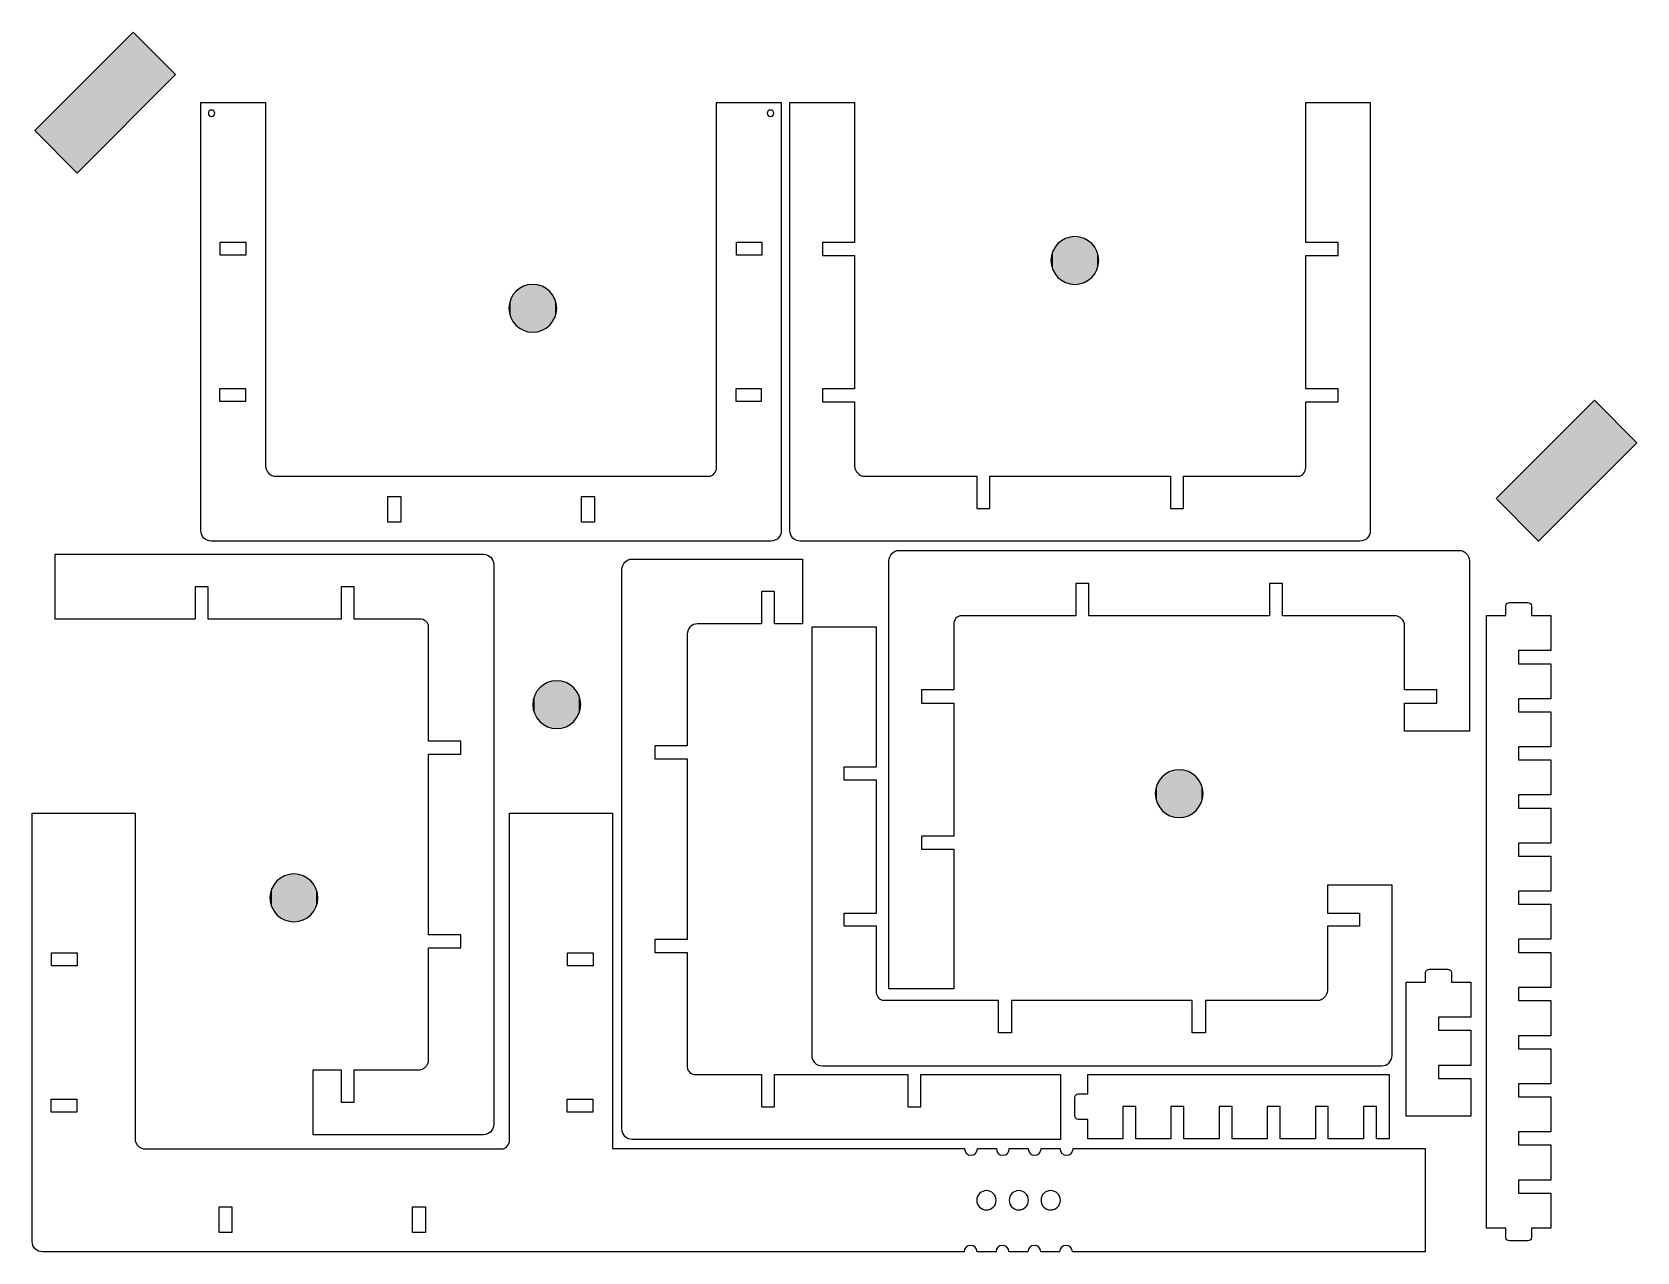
# Model space of a CAD drawing. Extents: x -485 to 759, y -591 to 354.
import ezdxf

# ---------------------------------------------------------------- set-up
doc = ezdxf.new("R2010")
doc.units = 0
doc.layers.add('LAYER_1', color=7, linetype='CONTINUOUS')

# ---------------------------------------------------------------- blocks, each defined once
blk = doc.blocks.new('*U1')
at = {"layer": 'LAYER_1', "color": 251}
for points in [[(-406.7, 288.5), (-450.1, 311), (-406.7, 354.3)], [(-450.1, 245.1), (-483, 278), (-450.1, 311)]]:
    blk.add_solid(points, dxfattribs=at)
at = {"layer": 'LAYER_1', "color": 251, "extrusion": (0, 0, -1)}
for points in [[(406.7, 288.5), (406.7, 354.3), (373.8, 321.4)], [(450.1, 245.1), (450.1, 311), (406.7, 288.5)]]:
    blk.add_solid(points, dxfattribs=at)
blk = doc.blocks.new('*U2')
at = {"layer": 'LAYER_1', "color": 251}
for points in [[(726.3, 3.1), (682.9, 25.6), (726.3, 69)], [(682.9, -40.3), (650, -7.3), (682.9, 25.6)]]:
    blk.add_solid(points, dxfattribs=at)
at = {"layer": 'LAYER_1', "color": 251, "extrusion": (0, 0, -1)}
for points in [[(-726.3, 3.1), (-726.3, 69), (-759.2, 36)], [(-682.9, -40.3), (-682.9, 25.6), (-726.3, 3.1)]]:
    blk.add_solid(points, dxfattribs=at)
blk = doc.blocks.new('*U3')
at = {"layer": 'LAYER_1', "color": 250}
for points in [[(-283.9, -335.3), (-285.8, -298.7), (-283.9, -298.4)], [(-282, -335.4), (-283.9, -298.4), (-282, -298.3)], [(-283.9, -335.3), (-283.9, -298.4), (-282, -335.4)], [(-299.1, -324.1), (-299.7, -311.4), (-299.1, -309.7)], [(-298.3, -325.7), (-299.1, -309.7), (-298.3, -308.1)], [(-299.1, -324.1), (-299.1, -309.7), (-298.3, -325.7)], [(-297.4, -327.3), (-298.3, -308.1), (-297.4, -306.5)], [(-298.3, -325.7), (-298.3, -308.1), (-297.4, -327.3)], [(-296.3, -328.7), (-297.4, -306.5), (-296.3, -305.1)], [(-297.4, -327.3), (-297.4, -306.5), (-296.3, -328.7)], [(-295.1, -330), (-296.3, -305.1), (-295.1, -303.8)], [(-296.3, -328.7), (-296.3, -305.1), (-295.1, -330)], [(-293.8, -331.2), (-295.1, -303.8), (-293.8, -302.6)], [(-295.1, -330), (-295.1, -303.8), (-293.8, -331.2)], [(-292.4, -332.3), (-293.8, -302.6), (-292.4, -301.5)], [(-293.8, -331.2), (-293.8, -302.6), (-292.4, -332.3)], [(-290.9, -333.2), (-292.4, -301.5), (-290.9, -300.6)], [(-292.4, -332.3), (-292.4, -301.5), (-290.9, -333.2)], [(-289.3, -334), (-290.9, -300.6), (-289.3, -299.8)], [(-290.9, -333.2), (-290.9, -300.6), (-289.3, -334)], [(-287.6, -334.6), (-289.3, -299.8), (-287.6, -299.2)], [(-289.3, -334), (-289.3, -299.8), (-287.6, -334.6)], [(-285.8, -335.1), (-287.6, -299.2), (-285.8, -298.7)], [(-287.6, -334.6), (-287.6, -299.2), (-285.8, -335.1)], [(-285.8, -335.1), (-285.8, -298.7), (-283.9, -335.3)], [(-300.5, -318.8), (-300.6, -316.9), (-300.5, -315)], [(-300.2, -320.6), (-300.5, -315), (-300.2, -313.2)], [(-300.5, -318.8), (-300.5, -315), (-300.2, -320.6)], [(-299.7, -322.4), (-300.2, -313.2), (-299.7, -311.4)], [(-300.2, -320.6), (-300.2, -313.2), (-299.7, -322.4)], [(-299.7, -322.4), (-299.7, -311.4), (-299.1, -324.1)]]:
    blk.add_solid(points, dxfattribs=at)
at = {"layer": 'LAYER_1', "color": 250, "extrusion": (0, 0, -1)}
for points in [[(282, -335.4), (282, -298.3), (280.1, -335.3)], [(280.1, -335.3), (282, -298.3), (280.1, -298.4)], [(280.1, -335.3), (280.1, -298.4), (278.3, -335.1)], [(278.3, -335.1), (280.1, -298.4), (278.3, -298.7)], [(278.3, -335.1), (278.3, -298.7), (276.5, -334.6)], [(276.5, -334.6), (278.3, -298.7), (276.5, -299.2)], [(276.5, -334.6), (276.5, -299.2), (274.8, -334)], [(274.8, -334), (276.5, -299.2), (274.8, -299.8)], [(274.8, -334), (274.8, -299.8), (273.2, -333.2)], [(273.2, -333.2), (274.8, -299.8), (273.2, -300.6)], [(273.2, -333.2), (273.2, -300.6), (271.7, -332.3)], [(271.7, -332.3), (273.2, -300.6), (271.7, -301.5)], [(271.7, -332.3), (271.7, -301.5), (270.2, -331.2)], [(270.2, -331.2), (271.7, -301.5), (270.2, -302.6)], [(270.2, -331.2), (270.2, -302.6), (268.9, -330)], [(268.9, -330), (270.2, -302.6), (268.9, -303.8)], [(268.9, -330), (268.9, -303.8), (267.7, -328.7)], [(267.7, -328.7), (268.9, -303.8), (267.7, -305.1)], [(267.7, -328.7), (267.7, -305.1), (266.7, -327.3)], [(266.7, -327.3), (267.7, -305.1), (266.7, -306.5)], [(266.7, -327.3), (266.7, -306.5), (265.7, -325.7)], [(265.7, -325.7), (266.7, -306.5), (265.7, -308.1)], [(265.7, -325.7), (265.7, -308.1), (265, -324.1)], [(265, -324.1), (265.7, -308.1), (265, -309.7)], [(265, -324.1), (265, -309.7), (264.3, -322.4)], [(264.3, -322.4), (265, -309.7), (264.3, -311.4)], [(264.3, -322.4), (264.3, -311.4), (263.9, -320.6)], [(263.9, -320.6), (264.3, -311.4), (263.9, -313.2)], [(263.9, -320.6), (263.9, -313.2), (263.6, -318.8)], [(263.6, -318.8), (263.9, -313.2), (263.6, -315)], [(263.6, -318.8), (263.6, -315), (263.5, -316.9)]]:
    blk.add_solid(points, dxfattribs=at)
blk = doc.blocks.new('*U4')
at = {"layer": 'LAYER_1', "color": 250}
for points in [[(391.2, -249.1), (390, -224.2), (391.2, -222.9)], [(392.5, -250.3), (391.2, -222.9), (392.5, -221.7)], [(391.2, -249.1), (391.2, -222.9), (392.5, -250.3)], [(393.9, -251.4), (392.5, -221.7), (393.9, -220.6)], [(392.5, -250.3), (392.5, -221.7), (393.9, -251.4)], [(395.5, -252.3), (393.9, -220.6), (395.5, -219.7)], [(393.9, -251.4), (393.9, -220.6), (395.5, -252.3)], [(397.1, -253.1), (395.5, -219.7), (397.1, -218.9)], [(395.5, -252.3), (395.5, -219.7), (397.1, -253.1)], [(398.8, -253.7), (397.1, -218.9), (398.8, -218.3)], [(397.1, -253.1), (397.1, -218.9), (398.8, -253.7)], [(400.6, -254.2), (398.8, -218.3), (400.6, -217.9)], [(398.8, -253.7), (398.8, -218.3), (400.6, -254.2)], [(402.4, -254.5), (400.6, -217.9), (402.4, -217.6)], [(400.6, -254.2), (400.6, -217.9), (402.4, -254.5)], [(404.3, -254.6), (402.4, -217.6), (404.3, -217.5)], [(402.4, -254.5), (402.4, -217.6), (404.3, -254.6)], [(385.9, -237.9), (385.8, -236), (385.9, -234.1)], [(386.1, -239.8), (385.9, -234.1), (386.1, -232.3)], [(385.9, -237.9), (385.9, -234.1), (386.1, -239.8)], [(386.6, -241.5), (386.1, -232.3), (386.6, -230.5)], [(386.1, -239.8), (386.1, -232.3), (386.6, -241.5)], [(387.2, -243.2), (386.6, -230.5), (387.2, -228.8)], [(386.6, -241.5), (386.6, -230.5), (387.2, -243.2)], [(388, -244.9), (387.2, -228.8), (388, -227.2)], [(387.2, -243.2), (387.2, -228.8), (388, -244.9)], [(388.9, -246.4), (388, -227.2), (388.9, -225.7)], [(388, -244.9), (388, -227.2), (388.9, -246.4)], [(390, -247.8), (388.9, -225.7), (390, -224.2)], [(388.9, -246.4), (388.9, -225.7), (390, -247.8)], [(390, -247.8), (390, -224.2), (391.2, -249.1)]]:
    blk.add_solid(points, dxfattribs=at)
at = {"layer": 'LAYER_1', "color": 250, "extrusion": (0, 0, -1)}
for points in [[(-404.3, -254.6), (-404.3, -217.5), (-406.2, -254.5)], [(-406.2, -254.5), (-404.3, -217.5), (-406.2, -217.6)], [(-406.2, -254.5), (-406.2, -217.6), (-408, -254.2)], [(-408, -254.2), (-406.2, -217.6), (-408, -217.9)], [(-408, -254.2), (-408, -217.9), (-409.8, -253.7)], [(-409.8, -253.7), (-408, -217.9), (-409.8, -218.3)], [(-409.8, -253.7), (-409.8, -218.3), (-411.5, -253.1)], [(-411.5, -253.1), (-409.8, -218.3), (-411.5, -218.9)], [(-411.5, -253.1), (-411.5, -218.9), (-413.1, -252.3)], [(-413.1, -252.3), (-411.5, -218.9), (-413.1, -219.7)], [(-413.1, -252.3), (-413.1, -219.7), (-414.7, -251.4)], [(-414.7, -251.4), (-413.1, -219.7), (-414.7, -220.6)], [(-414.7, -251.4), (-414.7, -220.6), (-416.1, -250.3)], [(-416.1, -250.3), (-414.7, -220.6), (-416.1, -221.7)], [(-416.1, -250.3), (-416.1, -221.7), (-417.4, -249.1)], [(-417.4, -249.1), (-416.1, -221.7), (-417.4, -222.9)], [(-417.4, -249.1), (-417.4, -222.9), (-418.6, -247.8)], [(-418.6, -247.8), (-417.4, -222.9), (-418.6, -224.2)], [(-418.6, -247.8), (-418.6, -224.2), (-419.7, -246.4)], [(-419.7, -246.4), (-418.6, -224.2), (-419.7, -225.7)], [(-419.7, -246.4), (-419.7, -225.7), (-420.6, -244.9)], [(-420.6, -244.9), (-419.7, -225.7), (-420.6, -227.2)], [(-420.6, -244.9), (-420.6, -227.2), (-421.4, -243.2)], [(-421.4, -243.2), (-420.6, -227.2), (-421.4, -228.8)], [(-421.4, -243.2), (-421.4, -228.8), (-422, -241.5)], [(-422, -241.5), (-421.4, -228.8), (-422, -230.5)], [(-422, -241.5), (-422, -230.5), (-422.5, -239.8)], [(-422.5, -239.8), (-422, -230.5), (-422.5, -232.3)], [(-422.5, -239.8), (-422.5, -232.3), (-422.7, -237.9)], [(-422.7, -237.9), (-422.5, -232.3), (-422.7, -234.1)], [(-422.7, -237.9), (-422.7, -234.1), (-422.8, -236)]]:
    blk.add_solid(points, dxfattribs=at)
blk = doc.blocks.new('*U5')
at = {"layer": 'LAYER_1', "color": 250}
for points in [[(308.1, 166.9), (307.1, 186.1), (308.1, 187.7)], [(309.1, 165.5), (308.1, 187.7), (309.1, 189.1)], [(308.1, 166.9), (308.1, 187.7), (309.1, 165.5)], [(310.3, 164.2), (309.1, 189.1), (310.3, 190.4)], [(309.1, 165.5), (309.1, 189.1), (310.3, 164.2)], [(311.7, 163), (310.3, 190.4), (311.7, 191.6)], [(310.3, 164.2), (310.3, 190.4), (311.7, 163)], [(313.1, 161.9), (311.7, 191.6), (313.1, 192.7)], [(311.7, 163), (311.7, 191.6), (313.1, 161.9)], [(314.6, 161), (313.1, 192.7), (314.6, 193.6)], [(313.1, 161.9), (313.1, 192.7), (314.6, 161)], [(316.2, 160.2), (314.6, 193.6), (316.2, 194.4)], [(314.6, 161), (314.6, 193.6), (316.2, 160.2)], [(317.9, 159.6), (316.2, 194.4), (317.9, 195)], [(316.2, 160.2), (316.2, 194.4), (317.9, 159.6)], [(319.7, 159.1), (317.9, 195), (319.7, 195.5)], [(317.9, 159.6), (317.9, 195), (319.7, 159.1)], [(321.6, 158.8), (319.7, 195.5), (321.6, 195.7)], [(319.7, 159.1), (319.7, 195.5), (321.6, 158.8)], [(323.5, 158.7), (321.6, 195.7), (323.5, 195.8)], [(321.6, 158.8), (321.6, 195.7), (323.5, 158.7)], [(305, 175.4), (304.9, 177.3), (305, 179.2)], [(305.3, 173.6), (305, 179.2), (305.3, 181)], [(305, 175.4), (305, 179.2), (305.3, 173.6)], [(305.7, 171.8), (305.3, 181), (305.7, 182.8)], [(305.3, 173.6), (305.3, 181), (305.7, 171.8)], [(306.4, 170.1), (305.7, 182.8), (306.4, 184.5)], [(305.7, 171.8), (305.7, 182.8), (306.4, 170.1)], [(307.1, 168.5), (306.4, 184.5), (307.1, 186.1)], [(306.4, 170.1), (306.4, 184.5), (307.1, 168.5)], [(307.1, 168.5), (307.1, 186.1), (308.1, 166.9)]]:
    blk.add_solid(points, dxfattribs=at)
at = {"layer": 'LAYER_1', "color": 250, "extrusion": (0, 0, -1)}
for points in [[(-323.5, 158.7), (-323.5, 195.8), (-325.3, 158.8)], [(-325.3, 158.8), (-323.5, 195.8), (-325.3, 195.7)], [(-325.3, 158.8), (-325.3, 195.7), (-327.2, 159.1)], [(-327.2, 159.1), (-325.3, 195.7), (-327.2, 195.5)], [(-327.2, 159.1), (-327.2, 195.5), (-329, 159.6)], [(-329, 159.6), (-327.2, 195.5), (-329, 195)], [(-329, 159.6), (-329, 195), (-330.7, 160.2)], [(-330.7, 160.2), (-329, 195), (-330.7, 194.4)], [(-330.7, 160.2), (-330.7, 194.4), (-332.3, 161)], [(-332.3, 161), (-330.7, 194.4), (-332.3, 193.6)], [(-332.3, 161), (-332.3, 193.6), (-333.8, 161.9)], [(-333.8, 161.9), (-332.3, 193.6), (-333.8, 192.7)], [(-333.8, 161.9), (-333.8, 192.7), (-335.2, 163)], [(-335.2, 163), (-333.8, 192.7), (-335.2, 191.6)], [(-335.2, 163), (-335.2, 191.6), (-336.6, 164.2)], [(-336.6, 164.2), (-335.2, 191.6), (-336.6, 190.4)], [(-336.6, 164.2), (-336.6, 190.4), (-337.8, 165.5)], [(-337.8, 165.5), (-336.6, 190.4), (-337.8, 189.1)], [(-337.8, 165.5), (-337.8, 189.1), (-338.8, 166.9)], [(-338.8, 166.9), (-337.8, 189.1), (-338.8, 187.7)], [(-338.8, 166.9), (-338.8, 187.7), (-339.8, 168.5)], [(-339.8, 168.5), (-338.8, 187.7), (-339.8, 186.1)], [(-339.8, 168.5), (-339.8, 186.1), (-340.5, 170.1)], [(-340.5, 170.1), (-339.8, 186.1), (-340.5, 184.5)], [(-340.5, 170.1), (-340.5, 184.5), (-341.2, 171.8)], [(-341.2, 171.8), (-340.5, 184.5), (-341.2, 182.8)], [(-341.2, 171.8), (-341.2, 182.8), (-341.6, 173.6)], [(-341.6, 173.6), (-341.2, 182.8), (-341.6, 181)], [(-341.6, 173.6), (-341.6, 181), (-341.9, 175.4)], [(-341.9, 175.4), (-341.6, 181), (-341.9, 179.2)], [(-341.9, 175.4), (-341.9, 179.2), (-342, 177.3)]]:
    blk.add_solid(points, dxfattribs=at)
blk = doc.blocks.new('*U6')
at = {"layer": 'LAYER_1', "color": 250}
for points in [[(-82, -185.2), (-83.8, -149.3), (-82, -148.9)], [(-80.2, -185.5), (-82, -148.9), (-80.2, -148.6)], [(-82, -185.2), (-82, -148.9), (-80.2, -185.5)], [(-78.3, -185.6), (-80.2, -148.6), (-78.3, -148.5)], [(-80.2, -185.5), (-80.2, -148.6), (-78.3, -185.6)], [(-96, -172.6), (-96.4, -163.3), (-96, -161.5)], [(-95.4, -174.3), (-96, -161.5), (-95.4, -159.8)], [(-96, -172.6), (-96, -161.5), (-95.4, -174.3)], [(-94.6, -175.9), (-95.4, -159.8), (-94.6, -158.2)], [(-95.4, -174.3), (-95.4, -159.8), (-94.6, -175.9)], [(-93.7, -177.4), (-94.6, -158.2), (-93.7, -156.7)], [(-94.6, -175.9), (-94.6, -158.2), (-93.7, -177.4)], [(-92.6, -178.8), (-93.7, -156.7), (-92.6, -155.2)], [(-93.7, -177.4), (-93.7, -156.7), (-92.6, -178.8)], [(-91.4, -180.2), (-92.6, -155.2), (-91.4, -153.9)], [(-92.6, -178.8), (-92.6, -155.2), (-91.4, -180.2)], [(-90.1, -181.3), (-91.4, -153.9), (-90.1, -152.7)], [(-91.4, -180.2), (-91.4, -153.9), (-90.1, -181.3)], [(-88.6, -182.4), (-90.1, -152.7), (-88.6, -151.7)], [(-90.1, -181.3), (-90.1, -152.7), (-88.6, -182.4)], [(-87.1, -183.3), (-88.6, -151.7), (-87.1, -150.7)], [(-88.6, -182.4), (-88.6, -151.7), (-87.1, -183.3)], [(-85.5, -184.1), (-87.1, -150.7), (-85.5, -150)], [(-87.1, -183.3), (-87.1, -150.7), (-85.5, -184.1)], [(-83.8, -184.7), (-85.5, -150), (-83.8, -149.3)], [(-85.5, -184.1), (-85.5, -150), (-83.8, -184.7)], [(-83.8, -184.7), (-83.8, -149.3), (-82, -185.2)], [(-96.7, -168.9), (-96.8, -167), (-96.7, -165.1)], [(-96.4, -170.8), (-96.7, -165.1), (-96.4, -163.3)], [(-96.7, -168.9), (-96.7, -165.1), (-96.4, -170.8)], [(-96.4, -170.8), (-96.4, -163.3), (-96, -172.6)]]:
    blk.add_solid(points, dxfattribs=at)
at = {"layer": 'LAYER_1', "color": 250, "extrusion": (0, 0, -1)}
for points in [[(78.3, -185.6), (78.3, -148.5), (76.4, -185.5)], [(76.4, -185.5), (78.3, -148.5), (76.4, -148.6)], [(76.4, -185.5), (76.4, -148.6), (74.5, -185.2)], [(74.5, -185.2), (76.4, -148.6), (74.5, -148.9)], [(74.5, -185.2), (74.5, -148.9), (72.8, -184.7)], [(72.8, -184.7), (74.5, -148.9), (72.8, -149.3)], [(72.8, -184.7), (72.8, -149.3), (71.1, -184.1)], [(71.1, -184.1), (72.8, -149.3), (71.1, -150)], [(71.1, -184.1), (71.1, -150), (69.4, -183.3)], [(69.4, -183.3), (71.1, -150), (69.4, -150.7)], [(69.4, -183.3), (69.4, -150.7), (67.9, -182.4)], [(67.9, -182.4), (69.4, -150.7), (67.9, -151.7)], [(67.9, -182.4), (67.9, -151.7), (66.5, -181.3)], [(66.5, -181.3), (67.9, -151.7), (66.5, -152.7)], [(66.5, -181.3), (66.5, -152.7), (65.2, -180.2)], [(65.2, -180.2), (66.5, -152.7), (65.2, -153.9)], [(65.2, -180.2), (65.2, -153.9), (64, -178.8)], [(64, -178.8), (65.2, -153.9), (64, -155.2)], [(64, -178.8), (64, -155.2), (62.9, -177.4)], [(62.9, -177.4), (64, -155.2), (62.9, -156.7)], [(62.9, -177.4), (62.9, -156.7), (62, -175.9)], [(62, -175.9), (62.9, -156.7), (62, -158.2)], [(62, -175.9), (62, -158.2), (61.2, -174.3)], [(61.2, -174.3), (62, -158.2), (61.2, -159.8)], [(61.2, -174.3), (61.2, -159.8), (60.6, -172.6)], [(60.6, -172.6), (61.2, -159.8), (60.6, -161.5)], [(60.6, -172.6), (60.6, -161.5), (60.1, -170.8)], [(60.1, -170.8), (60.6, -161.5), (60.1, -163.3)], [(60.1, -170.8), (60.1, -163.3), (59.8, -168.9)], [(59.8, -168.9), (60.1, -163.3), (59.8, -165.1)], [(59.8, -168.9), (59.8, -165.1), (59.7, -167)]]:
    blk.add_solid(points, dxfattribs=at)
blk = doc.blocks.new('*U7')
at = {"layer": 'LAYER_1', "color": 250}
for points in [[(-112.2, 129.8), (-113.1, 149), (-112.2, 150.6)], [(-111.1, 128.4), (-112.2, 150.6), (-111.1, 152)], [(-112.2, 129.8), (-112.2, 150.6), (-111.1, 128.4)], [(-109.9, 127.1), (-111.1, 152), (-109.9, 153.3)], [(-111.1, 128.4), (-111.1, 152), (-109.9, 127.1)], [(-108.6, 125.9), (-109.9, 153.3), (-108.6, 154.5)], [(-109.9, 127.1), (-109.9, 153.3), (-108.6, 125.9)], [(-107.2, 124.8), (-108.6, 154.5), (-107.2, 155.6)], [(-108.6, 125.9), (-108.6, 154.5), (-107.2, 124.8)], [(-105.7, 123.9), (-107.2, 155.6), (-105.7, 156.5)], [(-107.2, 124.8), (-107.2, 155.6), (-105.7, 123.9)], [(-104, 123.1), (-105.7, 156.5), (-104, 157.3)], [(-105.7, 123.9), (-105.7, 156.5), (-104, 123.1)], [(-102.3, 122.5), (-104, 157.3), (-102.3, 157.9)], [(-104, 123.1), (-104, 157.3), (-102.3, 122.5)], [(-100.6, 122), (-102.3, 157.9), (-100.6, 158.4)], [(-102.3, 122.5), (-102.3, 157.9), (-100.6, 122)], [(-98.7, 121.8), (-100.6, 158.4), (-98.7, 158.7)], [(-100.6, 122), (-100.6, 158.4), (-98.7, 121.8)], [(-98.7, 121.8), (-98.7, 158.7), (-96.8, 121.7)], [(-96.8, 121.7), (-98.7, 158.7), (-96.8, 158.7)], [(-115.3, 138.3), (-115.4, 140.2), (-115.3, 142.1)], [(-115, 136.5), (-115.3, 142.1), (-115, 143.9)], [(-115.3, 138.3), (-115.3, 142.1), (-115, 136.5)], [(-114.5, 134.7), (-115, 143.9), (-114.5, 145.7)], [(-115, 136.5), (-115, 143.9), (-114.5, 134.7)], [(-113.9, 133), (-114.5, 145.7), (-113.9, 147.4)], [(-114.5, 134.7), (-114.5, 145.7), (-113.9, 133)], [(-113.1, 131.4), (-113.9, 147.4), (-113.1, 149)], [(-113.9, 133), (-113.9, 147.4), (-113.1, 131.4)], [(-113.1, 131.4), (-113.1, 149), (-112.2, 129.8)]]:
    blk.add_solid(points, dxfattribs=at)
at = {"layer": 'LAYER_1', "color": 250, "extrusion": (0, 0, -1)}
for points in [[(96.8, 121.7), (96.8, 158.7), (94.9, 121.8)], [(94.9, 121.8), (96.8, 158.7), (94.9, 158.7)], [(94.9, 121.8), (94.9, 158.7), (93.1, 122)], [(93.1, 122), (94.9, 158.7), (93.1, 158.4)], [(93.1, 122), (93.1, 158.4), (91.3, 122.5)], [(91.3, 122.5), (93.1, 158.4), (91.3, 157.9)], [(91.3, 122.5), (91.3, 157.9), (89.6, 123.1)], [(89.6, 123.1), (91.3, 157.9), (89.6, 157.3)], [(89.6, 123.1), (89.6, 157.3), (88, 123.9)], [(88, 123.9), (89.6, 157.3), (88, 156.5)], [(88, 123.9), (88, 156.5), (86.5, 124.8)], [(86.5, 124.8), (88, 156.5), (86.5, 155.6)], [(86.5, 124.8), (86.5, 155.6), (85, 125.9)], [(85, 125.9), (86.5, 155.6), (85, 154.5)], [(85, 125.9), (85, 154.5), (83.7, 127.1)], [(83.7, 127.1), (85, 154.5), (83.7, 153.3)], [(83.7, 127.1), (83.7, 153.3), (82.5, 128.4)], [(82.5, 128.4), (83.7, 153.3), (82.5, 152)], [(82.5, 128.4), (82.5, 152), (81.4, 129.8)], [(81.4, 129.8), (82.5, 152), (81.4, 150.6)], [(81.4, 129.8), (81.4, 150.6), (80.5, 131.4)], [(80.5, 131.4), (81.4, 150.6), (80.5, 149)], [(80.5, 131.4), (80.5, 149), (79.7, 133)], [(79.7, 133), (80.5, 149), (79.7, 147.4)], [(79.7, 133), (79.7, 147.4), (79.1, 134.7)], [(79.1, 134.7), (79.7, 147.4), (79.1, 145.7)], [(79.1, 134.7), (79.1, 145.7), (78.7, 136.5)], [(78.7, 136.5), (79.1, 145.7), (78.7, 143.9)], [(78.7, 136.5), (78.7, 143.9), (78.4, 138.3)], [(78.4, 138.3), (78.7, 143.9), (78.4, 142.1)], [(78.4, 138.3), (78.4, 142.1), (78.3, 140.2)]]:
    blk.add_solid(points, dxfattribs=at)

msp = doc.modelspace()

# ---------------------------------------------------------------- linework, layer by layer
at = {"layer": 'LAYER_1'}
for points in [[(-373.8, 321.4), (-450.1, 245.1), (-483, 278), (-406.7, 354.3), (-373.8, 321.4)], [(759.2, 36), (682.9, -40.3), (650, -7.3), (726.3, 69), (759.2, 36)]]:
    msp.add_lwpolyline(points, dxfattribs=at)
at = {"layer": 'LAYER_1', "color": 250}
for points in [[(-319.3, 181.4), (-339.2, 181.4), (-339.2, 191.4), (-319.3, 191.4), (-319.3, 181.4)], [(80.7, 181.4), (61.1, 181.4), (61.1, 191.4), (80.7, 191.4), (80.7, 181.4)], [(-319.5, 68), (-339.4, 68), (-339.4, 78), (-319.5, 78), (-319.5, 68)], [(80.3, 68), (60.8, 68), (60.8, 78), (80.3, 78), (80.3, 68)], [(-199.2, -25.5), (-209.2, -25.5), (-209.2, -5.6), (-199.2, -5.6), (-199.2, -25.5)], [(-49.1, -25.5), (-59.1, -25.5), (-59.1, -5.6), (-49.1, -5.6), (-49.1, -25.5)], [(-450.2, -369.6), (-470.1, -369.6), (-470.1, -359.6), (-450.2, -359.6), (-450.2, -369.6)], [(-50.1, -369.6), (-70, -369.6), (-70, -359.6), (-50.1, -359.6), (-50.1, -369.6)], [(-450.4, -483), (-470.2, -483), (-470.2, -473), (-450.4, -473), (-450.4, -483)], [(-50.3, -483), (-70.1, -483), (-70.1, -473), (-50.3, -473), (-50.3, -483)], [(-330.1, -576.3), (-340.1, -576.3), (-340.1, -556.4), (-330.1, -556.4), (-330.1, -576.3)], [(-180, -576.3), (-190, -576.3), (-190, -556.4), (-180, -556.4), (-180, -576.3)]]:
    msp.add_lwpolyline(points, dxfattribs=at)
for points, knots in [([(45.6, 299.7), (45.6, 299.7), (45.6, 20.7), (45.6, 16.9), (45.6, 13.1), (42.9, 10), (39.7, 10), (36.5, 10), (-296, 10), (-296, 10), (-300.4, 10), (-304, 13.6), (-304, 18), (-304, 18), (-304, 299.7), (-304, 299.7), (-304, 299.7), (-354.2, 299.7), (-354.2, 299.7), (-354.2, 299.7), (-354.2, -32.3), (-354.2, -32.3), (-354.2, -36.7), (-350.6, -40.3), (-346.2, -40.3), (-346.2, -40.3), (87.8, -40.3), (87.8, -40.3), (92.2, -40.3), (95.8, -36.7), (95.8, -32.3), (95.8, -32.3), (95.8, 299.7), (95.8, 299.7), (95.8, 299.7), (45.6, 299.7), (45.6, 299.7)], [0, 0, 0, 0, 1, 1, 1, 2, 2, 2, 3, 3, 3, 4, 4, 4, 5, 5, 5, 6, 6, 6, 7, 7, 7, 8, 8, 8, 9, 9, 9, 10, 10, 10, 11, 11, 11, 12, 12, 12, 12]), ([(502.5, 299.7), (502.5, 299.7), (502.5, 249.5), (502.5, 191.3), (502.5, 191.3), (527.5, 191.3), (527.5, 191.3), (527.5, 191.3), (527.5, 181.2), (527.5, 181.2), (527.5, 181.2), (502.5, 181.2), (502.5, 181.2), (502.5, 145.7), (502.5, 108.2), (502.5, 77.9), (502.5, 77.9), (527.5, 77.9), (527.5, 77.9), (527.5, 77.9), (527.5, 67.8), (527.5, 67.8), (527.5, 67.8), (502.5, 67.8), (502.5, 67.8), (502.5, 38.4), (502.5, 17.9), (502.5, 16.9), (502.5, 13.1), (499.9, 10), (496.7, 10), (495.6, 10), (457.7, 10), (407.6, 10), (407.6, 10), (407.6, -15), (407.6, -15), (407.6, -15), (397.5, -15), (397.5, -15), (397.5, -15), (397.5, 10), (397.5, 10), (353.3, 10), (301.4, 10), (257.5, 10), (257.5, 10), (257.5, -15), (257.5, -15), (257.5, -15), (247.4, -15), (247.4, -15), (247.4, -15), (247.4, 10), (247.4, 10), (197.8, 10), (160.7, 10), (160.7, 10), (156.3, 10), (152.7, 13.6), (152.7, 18), (152.7, 18), (152.7, 67.8), (152.7, 67.8), (152.7, 67.8), (127.7, 67.8), (127.7, 67.8), (127.7, 67.8), (127.7, 77.9), (127.7, 77.9), (127.7, 77.9), (152.7, 77.9), (152.7, 77.9), (152.7, 77.9), (152.7, 181.2), (152.7, 181.2), (152.7, 181.2), (127.7, 181.2), (127.7, 181.2), (127.7, 181.2), (127.7, 191.3), (127.7, 191.3), (127.7, 191.3), (152.7, 191.3), (152.7, 191.3), (152.7, 191.3), (152.7, 299.7), (152.7, 299.7), (152.7, 299.7), (102.5, 299.7), (102.5, 299.7), (102.5, 299.7), (102.5, -32.3), (102.5, -32.3), (102.5, -36.7), (106.1, -40.3), (110.5, -40.3), (110.5, -40.3), (544.5, -40.3), (544.5, -40.3), (548.9, -40.3), (552.5, -36.7), (552.5, -32.3), (552.5, -32.3), (552.5, 299.7), (552.5, 299.7), (552.5, 299.7), (502.5, 299.7), (502.5, 299.7)], [0, 0, 0, 0, 1, 1, 1, 2, 2, 2, 3, 3, 3, 4, 4, 4, 5, 5, 5, 6, 6, 6, 7, 7, 7, 8, 8, 8, 9, 9, 9, 10, 10, 10, 11, 11, 11, 12, 12, 12, 13, 13, 13, 14, 14, 14, 15, 15, 15, 16, 16, 16, 17, 17, 17, 18, 18, 18, 19, 19, 19, 20, 20, 20, 21, 21, 21, 22, 22, 22, 23, 23, 23, 24, 24, 24, 25, 25, 25, 26, 26, 26, 27, 27, 27, 28, 28, 28, 29, 29, 29, 30, 30, 30, 31, 31, 31, 32, 32, 32, 33, 33, 33, 34, 34, 34, 35, 35, 35, 36, 36, 36, 36]), ([(-345.9, 288.9), (-347.3, 288.9), (-348.4, 290.1), (-348.4, 291.4), (-348.4, 292.8), (-347.3, 293.9), (-345.9, 293.9), (-344.5, 293.9), (-343.4, 292.8), (-343.4, 291.4), (-343.4, 290.1), (-344.5, 288.9), (-345.9, 288.9)], [0, 0, 0, 0, 1, 1, 1, 2, 2, 2, 3, 3, 3, 4, 4, 4, 4]), ([(87.5, 288.9), (86.1, 288.9), (85, 290.1), (85, 291.4), (85, 292.8), (86.1, 293.9), (87.5, 293.9), (88.9, 293.9), (90, 292.8), (90, 291.4), (90, 290.1), (88.9, 288.9), (87.5, 288.9)], [0, 0, 0, 0, 1, 1, 1, 2, 2, 2, 3, 3, 3, 4, 4, 4, 4]), ([(229.5, -387.5), (229.5, -387.5), (229.5, -337.3), (229.5, -279.2), (229.5, -279.2), (204.5, -279.2), (204.5, -279.2), (204.5, -279.2), (204.5, -269.1), (204.5, -269.1), (204.5, -269.1), (229.5, -269.1), (229.5, -269.1), (229.5, -233.5), (229.5, -196), (229.5, -165.8), (229.5, -165.8), (204.5, -165.8), (204.5, -165.8), (204.5, -165.8), (204.5, -155.7), (204.5, -155.7), (204.5, -155.7), (229.5, -155.7), (229.5, -155.7), (229.5, -126.4), (229.5, -106), (229.5, -105), (229.5, -101.2), (232.2, -98.1), (235.4, -98.1), (236.5, -98.1), (274.3, -98.1), (324.2, -98.1), (324.2, -98.1), (324.2, -73.1), (324.2, -73.1), (324.2, -73.1), (334.3, -73.1), (334.3, -73.1), (334.3, -73.1), (334.3, -98.1), (334.3, -98.1), (378.5, -98.1), (430.4, -98.1), (474.3, -98.1), (474.3, -98.1), (474.3, -73.1), (474.3, -73.1), (474.3, -73.1), (484.4, -73.1), (484.4, -73.1), (484.4, -73.1), (484.4, -98.1), (484.4, -98.1), (534, -98.1), (571.1, -98.1), (571.1, -98.1), (575.5, -98.1), (579.1, -101.7), (579.1, -106.1), (579.1, -106.1), (579.1, -155.7), (579.1, -155.7), (579.1, -155.7), (604.1, -155.7), (604.1, -155.7), (604.1, -155.7), (604.1, -165.8), (604.1, -165.8), (604.1, -165.8), (579.1, -165.8), (579.1, -165.8), (579.1, -165.8), (579.1, -187.5), (579.1, -187.5), (579.1, -187.5), (629.3, -187.5), (629.3, -187.5), (629.3, -187.5), (629.3, -55.5), (629.3, -55.5), (629.3, -51.1), (625.7, -47.5), (621.3, -47.5), (621.3, -47.5), (187.3, -47.5), (187.3, -47.5), (182.9, -47.5), (179.3, -51.1), (179.3, -55.5), (179.3, -55.5), (179.3, -387.5), (179.3, -387.5), (179.3, -387.5), (229.5, -387.5), (229.5, -387.5)], [0, 0, 0, 0, 1, 1, 1, 2, 2, 2, 3, 3, 3, 4, 4, 4, 5, 5, 5, 6, 6, 6, 7, 7, 7, 8, 8, 8, 9, 9, 9, 10, 10, 10, 11, 11, 11, 12, 12, 12, 13, 13, 13, 14, 14, 14, 15, 15, 15, 16, 16, 16, 17, 17, 17, 18, 18, 18, 19, 19, 19, 20, 20, 20, 21, 21, 21, 22, 22, 22, 23, 23, 23, 24, 24, 24, 25, 25, 25, 26, 26, 26, 27, 27, 27, 28, 28, 28, 29, 29, 29, 30, 30, 30, 31, 31, 31, 32, 32, 32, 32]), ([(-467.1, -100.7), (-467.1, -100.7), (-416.8, -100.7), (-358.7, -100.7), (-358.7, -100.7), (-358.7, -75.7), (-358.7, -75.7), (-358.7, -75.7), (-348.6, -75.7), (-348.6, -75.7), (-348.6, -75.7), (-348.6, -100.7), (-348.6, -100.7), (-313.1, -100.7), (-275.5, -100.7), (-245.4, -100.7), (-245.4, -100.7), (-245.4, -75.7), (-245.4, -75.7), (-245.4, -75.7), (-235.3, -75.7), (-235.3, -75.7), (-235.3, -75.7), (-235.3, -100.7), (-235.3, -100.7), (-205.9, -100.7), (-185.6, -100.7), (-184.6, -100.7), (-180.8, -100.7), (-177.6, -103.4), (-177.6, -106.6), (-177.6, -107.7), (-177.6, -145.5), (-177.6, -195.4), (-177.6, -195.4), (-152.6, -195.4), (-152.6, -195.4), (-152.6, -195.4), (-152.6, -205.5), (-152.6, -205.5), (-152.6, -205.5), (-177.6, -205.5), (-177.6, -205.5), (-177.6, -249.7), (-177.6, -301.6), (-177.6, -345.6), (-177.6, -345.6), (-152.6, -345.6), (-152.6, -345.6), (-152.6, -345.6), (-152.6, -355.6), (-152.6, -355.6), (-152.6, -355.6), (-177.6, -355.6), (-177.6, -355.6), (-177.6, -405.2), (-177.6, -442.3), (-177.6, -442.3), (-177.6, -446.7), (-181.2, -450.3), (-185.6, -450.3), (-185.6, -450.3), (-235.3, -450.3), (-235.3, -450.3), (-235.3, -450.3), (-235.3, -475.3), (-235.3, -475.3), (-235.3, -475.3), (-245.4, -475.3), (-245.4, -475.3), (-245.4, -475.3), (-245.4, -450.3), (-245.4, -450.3), (-245.4, -450.3), (-267, -450.3), (-267, -450.3), (-267, -450.3), (-267, -500.5), (-267, -500.5), (-267, -500.5), (-135.1, -500.5), (-135.1, -500.5), (-130.7, -500.5), (-127.1, -496.9), (-127.1, -492.5), (-127.1, -492.5), (-127.1, -58.5), (-127.1, -58.5), (-127.1, -54.1), (-130.7, -50.5), (-135.1, -50.5), (-135.1, -50.5), (-467.1, -50.5), (-467.1, -50.5), (-467.1, -50.5), (-467.1, -100.7), (-467.1, -100.7)], [0, 0, 0, 0, 1, 1, 1, 2, 2, 2, 3, 3, 3, 4, 4, 4, 5, 5, 5, 6, 6, 6, 7, 7, 7, 8, 8, 8, 9, 9, 9, 10, 10, 10, 11, 11, 11, 12, 12, 12, 13, 13, 13, 14, 14, 14, 15, 15, 15, 16, 16, 16, 17, 17, 17, 18, 18, 18, 19, 19, 19, 20, 20, 20, 21, 21, 21, 22, 22, 22, 23, 23, 23, 24, 24, 24, 25, 25, 25, 26, 26, 26, 27, 27, 27, 28, 28, 28, 29, 29, 29, 30, 30, 30, 31, 31, 31, 32, 32, 32, 32]), ([(312.3, -453.9), (312.3, -453.9), (262.1, -453.9), (204, -453.9), (204, -453.9), (204, -478.9), (204, -478.9), (204, -478.9), (193.9, -478.9), (193.9, -478.9), (193.9, -478.9), (193.9, -453.9), (193.9, -453.9), (158.4, -453.9), (120.8, -453.9), (90.6, -453.9), (90.6, -453.9), (90.6, -478.9), (90.6, -478.9), (90.6, -478.9), (80.5, -478.9), (80.5, -478.9), (80.5, -478.9), (80.5, -453.9), (80.5, -453.9), (51.2, -453.9), (30.9, -453.9), (29.9, -453.9), (26, -453.9), (22.9, -451.3), (22.9, -448.1), (22.9, -447), (22.9, -409.2), (22.9, -359.3), (22.9, -359.3), (-2.1, -359.3), (-2.1, -359.3), (-2.1, -359.3), (-2.1, -349.2), (-2.1, -349.2), (-2.1, -349.2), (22.9, -349.2), (22.9, -349.2), (22.9, -305), (22.9, -253.1), (22.9, -209.1), (22.9, -209.1), (-2.1, -209.1), (-2.1, -209.1), (-2.1, -209.1), (-2.1, -199), (-2.1, -199), (-2.1, -199), (22.9, -199), (22.9, -199), (22.9, -149.5), (22.9, -112.4), (22.9, -112.4), (22.9, -108), (26.5, -104.4), (30.9, -104.4), (30.9, -104.4), (80.5, -104.4), (80.5, -104.4), (80.5, -104.4), (80.5, -79.4), (80.5, -79.4), (80.5, -79.4), (90.6, -79.4), (90.6, -79.4), (90.6, -79.4), (90.6, -104.4), (90.6, -104.4), (90.6, -104.4), (112.3, -104.4), (112.3, -104.4), (112.3, -104.4), (112.3, -54.2), (112.3, -54.2), (112.3, -54.2), (-19.7, -54.2), (-19.7, -54.2), (-24.1, -54.2), (-27.7, -57.8), (-27.7, -62.2), (-27.7, -62.2), (-27.7, -496.2), (-27.7, -496.2), (-27.7, -500.6), (-24.1, -504.2), (-19.7, -504.2), (-19.7, -504.2), (312.3, -504.2), (312.3, -504.2), (312.3, -504.2), (312.3, -453.9), (312.3, -453.9)], [0, 0, 0, 0, 1, 1, 1, 2, 2, 2, 3, 3, 3, 4, 4, 4, 5, 5, 5, 6, 6, 6, 7, 7, 7, 8, 8, 8, 9, 9, 9, 10, 10, 10, 11, 11, 11, 12, 12, 12, 13, 13, 13, 14, 14, 14, 15, 15, 15, 16, 16, 16, 17, 17, 17, 18, 18, 18, 19, 19, 19, 20, 20, 20, 21, 21, 21, 22, 22, 22, 23, 23, 23, 24, 24, 24, 25, 25, 25, 26, 26, 26, 27, 27, 27, 28, 28, 28, 29, 29, 29, 30, 30, 30, 31, 31, 31, 32, 32, 32, 32]), ([(677.5, -97.9), (677.5, -97.9), (677.5, -90.5), (677.5, -90.5), (677.5, -89.1), (676.1, -88), (674.5, -88), (674.5, -88), (660.6, -88), (660.6, -88), (658.9, -88), (657.5, -89.1), (657.5, -90.5), (657.5, -90.5), (657.5, -97.9), (657.5, -97.9), (657.5, -97.9), (642.5, -97.9), (642.5, -97.9), (642.5, -97.9), (642.5, -572.9), (642.5, -572.9), (642.5, -572.9), (657.5, -572.9), (657.5, -572.9), (657.5, -572.9), (657.5, -580.3), (657.5, -580.3), (657.5, -581.7), (658.9, -582.8), (660.6, -582.8), (660.6, -582.8), (674.5, -582.8), (674.5, -582.8), (676.1, -582.8), (677.5, -581.7), (677.5, -580.3), (677.5, -580.3), (677.5, -572.9), (677.5, -572.9), (677.5, -572.9), (692.5, -572.9), (692.5, -572.9), (692.5, -572.9), (692.5, -545.7), (692.5, -545.7), (692.5, -545.7), (667.5, -545.7), (667.5, -545.7), (667.5, -545.7), (667.5, -535.6), (667.5, -535.6), (667.5, -535.6), (692.5, -535.6), (692.5, -535.6), (692.5, -535.6), (692.5, -508.4), (692.5, -508.4), (692.5, -508.4), (667.5, -508.4), (667.5, -508.4), (667.5, -508.4), (667.5, -498.3), (667.5, -498.3), (667.5, -498.3), (692.5, -498.3), (692.5, -498.3), (692.5, -498.3), (692.5, -471.1), (692.5, -471.1), (692.5, -471.1), (667.5, -471.1), (667.5, -471.1), (667.5, -471.1), (667.5, -461), (667.5, -461), (667.5, -461), (692.5, -461), (692.5, -461), (692.5, -461), (692.5, -433.8), (692.5, -433.8), (692.5, -433.8), (667.5, -433.8), (667.5, -433.8), (667.5, -433.8), (667.5, -423.7), (667.5, -423.7), (667.5, -423.7), (692.5, -423.7), (692.5, -423.7), (692.5, -423.7), (692.5, -396.4), (692.5, -396.4), (692.5, -396.4), (667.5, -396.4), (667.5, -396.4), (667.5, -396.4), (667.5, -386.3), (667.5, -386.3), (667.5, -386.3), (692.5, -386.3), (692.5, -386.3), (692.5, -386.3), (692.5, -359.1), (692.5, -359.1), (692.5, -359.1), (667.5, -359.1), (667.5, -359.1), (667.5, -359.1), (667.5, -349), (667.5, -349), (667.5, -349), (692.5, -349), (692.5, -349), (692.5, -349), (692.5, -321.8), (692.5, -321.8), (692.5, -321.8), (667.5, -321.8), (667.5, -321.8), (667.5, -321.8), (667.5, -311.7), (667.5, -311.7), (667.5, -311.7), (692.5, -311.7), (692.5, -311.7), (692.5, -311.7), (692.5, -284.5), (692.5, -284.5), (692.5, -284.5), (667.5, -284.5), (667.5, -284.5), (667.5, -284.5), (667.5, -274.4), (667.5, -274.4), (667.5, -274.4), (692.5, -274.4), (692.5, -274.4), (692.5, -274.4), (692.5, -247.2), (692.5, -247.2), (692.5, -247.2), (667.5, -247.2), (667.5, -247.2), (667.5, -247.2), (667.5, -237.1), (667.5, -237.1), (667.5, -237.1), (692.5, -237.1), (692.5, -237.1), (692.5, -237.1), (692.5, -209.9), (692.5, -209.9), (692.5, -209.9), (667.5, -209.9), (667.5, -209.9), (667.5, -209.9), (667.5, -199.8), (667.5, -199.8), (667.5, -199.8), (692.5, -199.8), (692.5, -199.8), (692.5, -199.8), (692.5, -172.6), (692.5, -172.6), (692.5, -172.6), (667.5, -172.6), (667.5, -172.6), (667.5, -172.6), (667.5, -162.5), (667.5, -162.5), (667.5, -162.5), (692.5, -162.5), (692.5, -162.5), (692.5, -162.5), (692.5, -135.3), (692.5, -135.3), (692.5, -135.3), (667.5, -135.3), (667.5, -135.3), (667.5, -135.3), (667.5, -125.2), (667.5, -125.2), (667.5, -125.2), (692.5, -125.2), (692.5, -125.2), (692.5, -125.2), (692.5, -97.9), (692.5, -97.9), (692.5, -97.9), (677.5, -97.9), (677.5, -97.9)], [0, 0, 0, 0, 1, 1, 1, 2, 2, 2, 3, 3, 3, 4, 4, 4, 5, 5, 5, 6, 6, 6, 7, 7, 7, 8, 8, 8, 9, 9, 9, 10, 10, 10, 11, 11, 11, 12, 12, 12, 13, 13, 13, 14, 14, 14, 15, 15, 15, 16, 16, 16, 17, 17, 17, 18, 18, 18, 19, 19, 19, 20, 20, 20, 21, 21, 21, 22, 22, 22, 23, 23, 23, 24, 24, 24, 25, 25, 25, 26, 26, 26, 27, 27, 27, 28, 28, 28, 29, 29, 29, 30, 30, 30, 31, 31, 31, 32, 32, 32, 33, 33, 33, 34, 34, 34, 35, 35, 35, 36, 36, 36, 37, 37, 37, 38, 38, 38, 39, 39, 39, 40, 40, 40, 41, 41, 41, 42, 42, 42, 43, 43, 43, 44, 44, 44, 45, 45, 45, 46, 46, 46, 47, 47, 47, 48, 48, 48, 49, 49, 49, 50, 50, 50, 51, 51, 51, 52, 52, 52, 53, 53, 53, 54, 54, 54, 55, 55, 55, 56, 56, 56, 57, 57, 57, 58, 58, 58, 59, 59, 59, 60, 60, 60, 61, 61, 61, 62, 62, 62, 63, 63, 63, 64, 64, 64, 64]), ([(169.6, -107.1), (169.6, -107.1), (169.6, -157.3), (169.6, -215.4), (169.6, -215.4), (144.6, -215.4), (144.6, -215.4), (144.6, -215.4), (144.6, -225.5), (144.6, -225.5), (144.6, -225.5), (169.6, -225.5), (169.6, -225.5), (169.6, -261), (169.6, -298.6), (169.6, -328.8), (169.6, -328.8), (144.6, -328.8), (144.6, -328.8), (144.6, -328.8), (144.6, -338.9), (144.6, -338.9), (144.6, -338.9), (169.6, -338.9), (169.6, -338.9), (169.6, -368.2), (169.6, -388.5), (169.6, -389.5), (169.6, -393.4), (172.3, -396.5), (175.5, -396.5), (176.6, -396.5), (214.4, -396.5), (264.3, -396.5), (264.3, -396.5), (264.3, -421.5), (264.3, -421.5), (264.3, -421.5), (274.4, -421.5), (274.4, -421.5), (274.4, -421.5), (274.4, -396.5), (274.4, -396.5), (318.6, -396.5), (370.5, -396.5), (414.5, -396.5), (414.5, -396.5), (414.5, -421.5), (414.5, -421.5), (414.5, -421.5), (424.6, -421.5), (424.6, -421.5), (424.6, -421.5), (424.6, -396.5), (424.6, -396.5), (474.1, -396.5), (511.2, -396.5), (511.2, -396.5), (515.6, -396.5), (519.2, -392.9), (519.2, -388.5), (519.2, -388.5), (519.2, -338.9), (519.2, -338.9), (519.2, -338.9), (544.2, -338.9), (544.2, -338.9), (544.2, -338.9), (544.2, -328.8), (544.2, -328.8), (544.2, -328.8), (519.2, -328.8), (519.2, -328.8), (519.2, -328.8), (519.2, -307.1), (519.2, -307.1), (519.2, -307.1), (569.4, -307.1), (569.4, -307.1), (569.4, -307.1), (569.4, -439.1), (569.4, -439.1), (569.4, -443.5), (565.8, -447.1), (561.4, -447.1), (561.4, -447.1), (127.4, -447.1), (127.4, -447.1), (123, -447.1), (119.4, -443.5), (119.4, -439.1), (119.4, -439.1), (119.4, -107.1), (119.4, -107.1), (119.4, -107.1), (169.6, -107.1), (169.6, -107.1)], [0, 0, 0, 0, 1, 1, 1, 2, 2, 2, 3, 3, 3, 4, 4, 4, 5, 5, 5, 6, 6, 6, 7, 7, 7, 8, 8, 8, 9, 9, 9, 10, 10, 10, 11, 11, 11, 12, 12, 12, 13, 13, 13, 14, 14, 14, 15, 15, 15, 16, 16, 16, 17, 17, 17, 18, 18, 18, 19, 19, 19, 20, 20, 20, 21, 21, 21, 22, 22, 22, 23, 23, 23, 24, 24, 24, 25, 25, 25, 26, 26, 26, 27, 27, 27, 28, 28, 28, 29, 29, 29, 30, 30, 30, 31, 31, 31, 32, 32, 32, 32]), ([(322, -511.3), (322, -511.4), (322, -511.4), (322, -511.4), (322, -514.2), (319.8, -516.4), (317, -516.4), (314.2, -516.4), (312, -514.2), (312, -511.4), (312, -511.4), (312, -511.4), (312, -511.3), (312, -511.3), (297.3, -511.3), (297.3, -511.3), (297.3, -511.4), (297.3, -511.4), (297.3, -511.4), (297.3, -514.2), (295.1, -516.4), (292.3, -516.4), (289.5, -516.4), (287.3, -514.2), (287.3, -511.4), (287.3, -511.4), (287.3, -511.4), (287.3, -511.3), (287.3, -511.3), (272.6, -511.3), (272.6, -511.3), (272.6, -511.4), (272.6, -511.4), (272.6, -511.4), (272.6, -514.2), (270.4, -516.4), (267.6, -516.4), (264.8, -516.4), (262.6, -514.2), (262.6, -511.4), (262.6, -511.4), (262.6, -511.4), (262.6, -511.3), (262.6, -511.3), (247.9, -511.3), (247.9, -511.3), (247.9, -511.4), (247.9, -511.4), (247.9, -511.4), (247.9, -514.2), (245.7, -516.4), (242.9, -516.4), (240.2, -516.4), (237.9, -514.2), (237.9, -511.4), (237.9, -511.4), (237.9, -511.4), (237.9, -511.3), (237.9, -511.3), (-35, -511.3), (-35, -511.3), (-35, -511.3), (-35, -511.3), (-35, -511.3), (-35, -511.3), (-35, -251.3), (-35, -251.3), (-35, -251.3), (-114.9, -251.3), (-114.9, -251.3), (-114.9, -251.3), (-114.9, -500.7), (-114.9, -504.5), (-114.9, -508.4), (-117.5, -511.5), (-120.8, -511.5), (-124, -511.5), (-397.2, -511.5), (-397.2, -511.5), (-401.6, -511.5), (-405.2, -507.9), (-405.2, -503.5), (-405.2, -503.5), (-405.2, -251.3), (-405.2, -251.3), (-405.2, -251.3), (-485, -251.3), (-485, -251.3), (-485, -251.3), (-485, -583.3), (-485, -583.3), (-485, -587.7), (-481.4, -591.3), (-477, -591.3), (-477, -591.3), (-75.8, -591.3), (-75.8, -591.3), (-75.8, -591.3), (-75, -591.3), (-75, -591.3), (-75, -591.3), (-35, -591.3), (-35, -591.3), (-35, -591.3), (237.6, -591.3), (237.6, -591.3), (237.6, -591.3), (237.6, -591.3), (237.6, -591.3), (237.6, -588.5), (239.8, -586.3), (242.6, -586.3), (245.3, -586.3), (247.6, -588.5), (247.6, -591.3), (247.6, -591.3), (247.6, -591.3), (247.6, -591.3), (247.6, -591.3), (262.3, -591.3), (262.3, -591.3), (262.3, -591.3), (262.3, -591.3), (262.3, -591.3), (262.3, -588.5), (264.5, -586.3), (267.3, -586.3), (270, -586.3), (272.3, -588.5), (272.3, -591.3), (272.3, -591.3), (272.3, -591.3), (272.3, -591.3), (272.3, -591.3), (287, -591.3), (287, -591.3), (287, -591.3), (287, -591.3), (287, -591.3), (287, -588.5), (289.2, -586.3), (292, -586.3), (294.7, -586.3), (297, -588.5), (297, -591.3), (297, -591.3), (297, -591.3), (297, -591.3), (297, -591.3), (311.6, -591.3), (311.6, -591.3), (311.6, -591.3), (311.6, -591.3), (311.6, -591.3), (311.6, -588.5), (313.9, -586.3), (316.6, -586.3), (319.4, -586.3), (321.6, -588.5), (321.6, -591.3), (321.6, -591.3), (321.6, -591.3), (321.6, -591.3), (321.6, -591.3), (595, -591.3), (595, -591.3), (595, -591.3), (595, -511.3), (595, -511.3), (595, -511.3), (322, -511.3), (322, -511.3)], [0, 0, 0, 0, 1, 1, 1, 2, 2, 2, 3, 3, 3, 4, 4, 4, 5, 5, 5, 6, 6, 6, 7, 7, 7, 8, 8, 8, 9, 9, 9, 10, 10, 10, 11, 11, 11, 12, 12, 12, 13, 13, 13, 14, 14, 14, 15, 15, 15, 16, 16, 16, 17, 17, 17, 18, 18, 18, 19, 19, 19, 20, 20, 20, 21, 21, 21, 22, 22, 22, 23, 23, 23, 24, 24, 24, 25, 25, 25, 26, 26, 26, 27, 27, 27, 28, 28, 28, 29, 29, 29, 30, 30, 30, 31, 31, 31, 32, 32, 32, 33, 33, 33, 34, 34, 34, 35, 35, 35, 36, 36, 36, 37, 37, 37, 38, 38, 38, 39, 39, 39, 40, 40, 40, 41, 41, 41, 42, 42, 42, 43, 43, 43, 44, 44, 44, 45, 45, 45, 46, 46, 46, 47, 47, 47, 48, 48, 48, 49, 49, 49, 50, 50, 50, 51, 51, 51, 52, 52, 52, 53, 53, 53, 54, 54, 54, 55, 55, 55, 56, 56, 56, 57, 57, 57, 57]), ([(630.4, -486.1), (630.4, -486.1), (630.4, -456.8), (630.4, -456.8), (630.4, -456.8), (605.4, -456.8), (605.4, -456.8), (605.4, -456.8), (605.4, -446.7), (605.4, -446.7), (605.4, -446.7), (630.4, -446.7), (630.4, -446.7), (630.4, -446.7), (630.4, -419.5), (630.4, -419.5), (630.4, -419.5), (605.4, -419.5), (605.4, -419.5), (605.4, -419.5), (605.4, -409.4), (605.4, -409.4), (605.4, -409.4), (630.4, -409.4), (630.4, -409.4), (630.4, -409.4), (630.4, -382.1), (630.4, -382.1), (630.4, -382.1), (615.4, -382.1), (615.4, -382.1), (615.4, -382.1), (615.4, -374.7), (615.4, -374.7), (615.4, -373.3), (614, -372.2), (612.4, -372.2), (612.4, -372.2), (598.4, -372.2), (598.4, -372.2), (596.8, -372.2), (595.4, -373.3), (595.4, -374.7), (595.4, -374.7), (595.4, -382.1), (595.4, -382.1), (595.4, -382.1), (580.4, -382.1), (580.4, -382.1), (580.4, -382.1), (580.4, -486.1), (580.4, -486.1), (580.4, -486.1), (630.4, -486.1), (630.4, -486.1)], [0, 0, 0, 0, 1, 1, 1, 2, 2, 2, 3, 3, 3, 4, 4, 4, 5, 5, 5, 6, 6, 6, 7, 7, 7, 8, 8, 8, 9, 9, 9, 10, 10, 10, 11, 11, 11, 12, 12, 12, 13, 13, 13, 14, 14, 14, 15, 15, 15, 16, 16, 16, 17, 17, 17, 18, 18, 18, 18]), ([(557.3, -503.7), (557.3, -503.7), (567.2, -503.7), (567.2, -503.7), (567.2, -503.7), (567.2, -453.7), (567.2, -453.7), (567.2, -453.7), (333.4, -453.7), (333.4, -453.7), (333.4, -453.7), (333.4, -468.7), (333.4, -468.7), (333.4, -468.7), (326, -468.7), (326, -468.7), (324.6, -468.7), (323.5, -470.1), (323.5, -471.7), (323.5, -471.7), (323.5, -485.7), (323.5, -485.7), (323.5, -487.3), (324.6, -488.7), (326, -488.7), (326, -488.7), (333.4, -488.7), (333.4, -488.7), (333.4, -488.7), (333.4, -503.7), (333.4, -503.7), (333.4, -503.7), (360.6, -503.7), (360.6, -503.7), (360.6, -503.7), (360.6, -478.7), (360.6, -478.7), (360.6, -478.7), (370.7, -478.7), (370.7, -478.7), (370.7, -478.7), (370.7, -503.7), (370.7, -503.7), (370.7, -503.7), (397.9, -503.7), (397.9, -503.7), (397.9, -503.7), (397.9, -478.7), (397.9, -478.7), (397.9, -478.7), (408, -478.7), (408, -478.7), (408, -478.7), (408, -503.7), (408, -503.7), (408, -503.7), (435.2, -503.7), (435.2, -503.7), (435.2, -503.7), (435.2, -478.7), (435.2, -478.7), (435.2, -478.7), (445.3, -478.7), (445.3, -478.7), (445.3, -478.7), (445.3, -503.7), (445.3, -503.7), (445.3, -503.7), (472.5, -503.7), (472.5, -503.7), (472.5, -503.7), (472.5, -478.7), (472.5, -478.7), (472.5, -478.7), (482.6, -478.7), (482.6, -478.7), (482.6, -478.7), (482.6, -503.7), (482.6, -503.7), (482.6, -503.7), (509.9, -503.7), (509.9, -503.7), (509.9, -503.7), (509.9, -478.7), (509.9, -478.7), (509.9, -478.7), (519.9, -478.7), (519.9, -478.7), (519.9, -478.7), (519.9, -503.7), (519.9, -503.7), (519.9, -503.7), (547.2, -503.7), (547.2, -503.7), (547.2, -503.7), (547.2, -478.7), (547.2, -478.7), (547.2, -478.7), (557.3, -478.7), (557.3, -478.7), (557.3, -478.7), (557.3, -503.7), (557.3, -503.7)], [0, 0, 0, 0, 1, 1, 1, 2, 2, 2, 3, 3, 3, 4, 4, 4, 5, 5, 5, 6, 6, 6, 7, 7, 7, 8, 8, 8, 9, 9, 9, 10, 10, 10, 11, 11, 11, 12, 12, 12, 13, 13, 13, 14, 14, 14, 15, 15, 15, 16, 16, 16, 17, 17, 17, 18, 18, 18, 19, 19, 19, 20, 20, 20, 21, 21, 21, 22, 22, 22, 23, 23, 23, 24, 24, 24, 25, 25, 25, 26, 26, 26, 27, 27, 27, 28, 28, 28, 29, 29, 29, 30, 30, 30, 31, 31, 31, 32, 32, 32, 33, 33, 33, 34, 34, 34, 34]), ([(254.9, -558.8), (250.8, -558.8), (247.4, -555.5), (247.4, -551.3), (247.4, -547.2), (250.8, -543.8), (254.9, -543.8), (259.1, -543.8), (262.4, -547.2), (262.4, -551.3), (262.4, -555.5), (259.1, -558.8), (254.9, -558.8)], [0, 0, 0, 0, 1, 1, 1, 2, 2, 2, 3, 3, 3, 4, 4, 4, 4]), ([(280, -558.8), (275.8, -558.8), (272.5, -555.5), (272.5, -551.3), (272.5, -547.2), (275.8, -543.8), (280, -543.8), (284.1, -543.8), (287.5, -547.2), (287.5, -551.3), (287.5, -555.5), (284.1, -558.8), (280, -558.8)], [0, 0, 0, 0, 1, 1, 1, 2, 2, 2, 3, 3, 3, 4, 4, 4, 4]), ([(304.7, -558.8), (300.5, -558.8), (297.2, -555.5), (297.2, -551.3), (297.2, -547.2), (300.5, -543.8), (304.7, -543.8), (308.8, -543.8), (312.2, -547.2), (312.2, -551.3), (312.2, -555.5), (308.8, -558.8), (304.7, -558.8)], [0, 0, 0, 0, 1, 1, 1, 2, 2, 2, 3, 3, 3, 4, 4, 4, 4])]:
    msp.add_open_spline(points, degree=3, knots=knots, dxfattribs=at)
at = {"layer": 'LAYER_1'}
for points in [[(342, 177.3), (342, 167.1), (333.7, 158.7), (323.5, 158.7), (313.2, 158.7), (304.9, 167.1), (304.9, 177.3), (304.9, 187.5), (313.2, 195.8), (323.5, 195.8), (333.7, 195.8), (342, 187.5), (342, 177.3)], [(-78.3, 140.2), (-78.3, 130), (-86.6, 121.7), (-96.8, 121.7), (-107.1, 121.7), (-115.4, 130), (-115.4, 140.2), (-115.4, 150.4), (-107.1, 158.7), (-96.8, 158.7), (-86.6, 158.7), (-78.3, 150.4), (-78.3, 140.2)], [(-59.7, -167), (-59.7, -177.3), (-68, -185.6), (-78.3, -185.6), (-88.5, -185.6), (-96.8, -177.3), (-96.8, -167), (-96.8, -156.8), (-88.5, -148.5), (-78.3, -148.5), (-68, -148.5), (-59.7, -156.8), (-59.7, -167)], [(422.8, -236), (422.8, -246.3), (414.5, -254.6), (404.3, -254.6), (394.1, -254.6), (385.8, -246.3), (385.8, -236), (385.8, -225.8), (394.1, -217.5), (404.3, -217.5), (414.5, -217.5), (422.8, -225.8), (422.8, -236)], [(-263.5, -316.9), (-263.5, -327.1), (-271.8, -335.4), (-282, -335.4), (-292.3, -335.4), (-300.6, -327.1), (-300.6, -316.9), (-300.6, -306.7), (-292.3, -298.3), (-282, -298.3), (-271.8, -298.3), (-263.5, -306.7), (-263.5, -316.9)]]:
    msp.add_open_spline(points, degree=3, knots=[0, 0, 0, 0, 1, 1, 1, 2, 2, 2, 3, 3, 3, 4, 4, 4, 4], dxfattribs=at)

# ---------------------------------------------------------------- block references
at = {"layer": 'LAYER_1', "color": 251}
for name in ['*U1', '*U2']:
    msp.add_blockref(name, (0, 0), dxfattribs=at)
at = {"layer": 'LAYER_1', "color": 250}
for name in ['*U5', '*U7', '*U6', '*U4', '*U3']:
    msp.add_blockref(name, (0, 0), dxfattribs=at)

doc.saveas('drawing.dxf')
